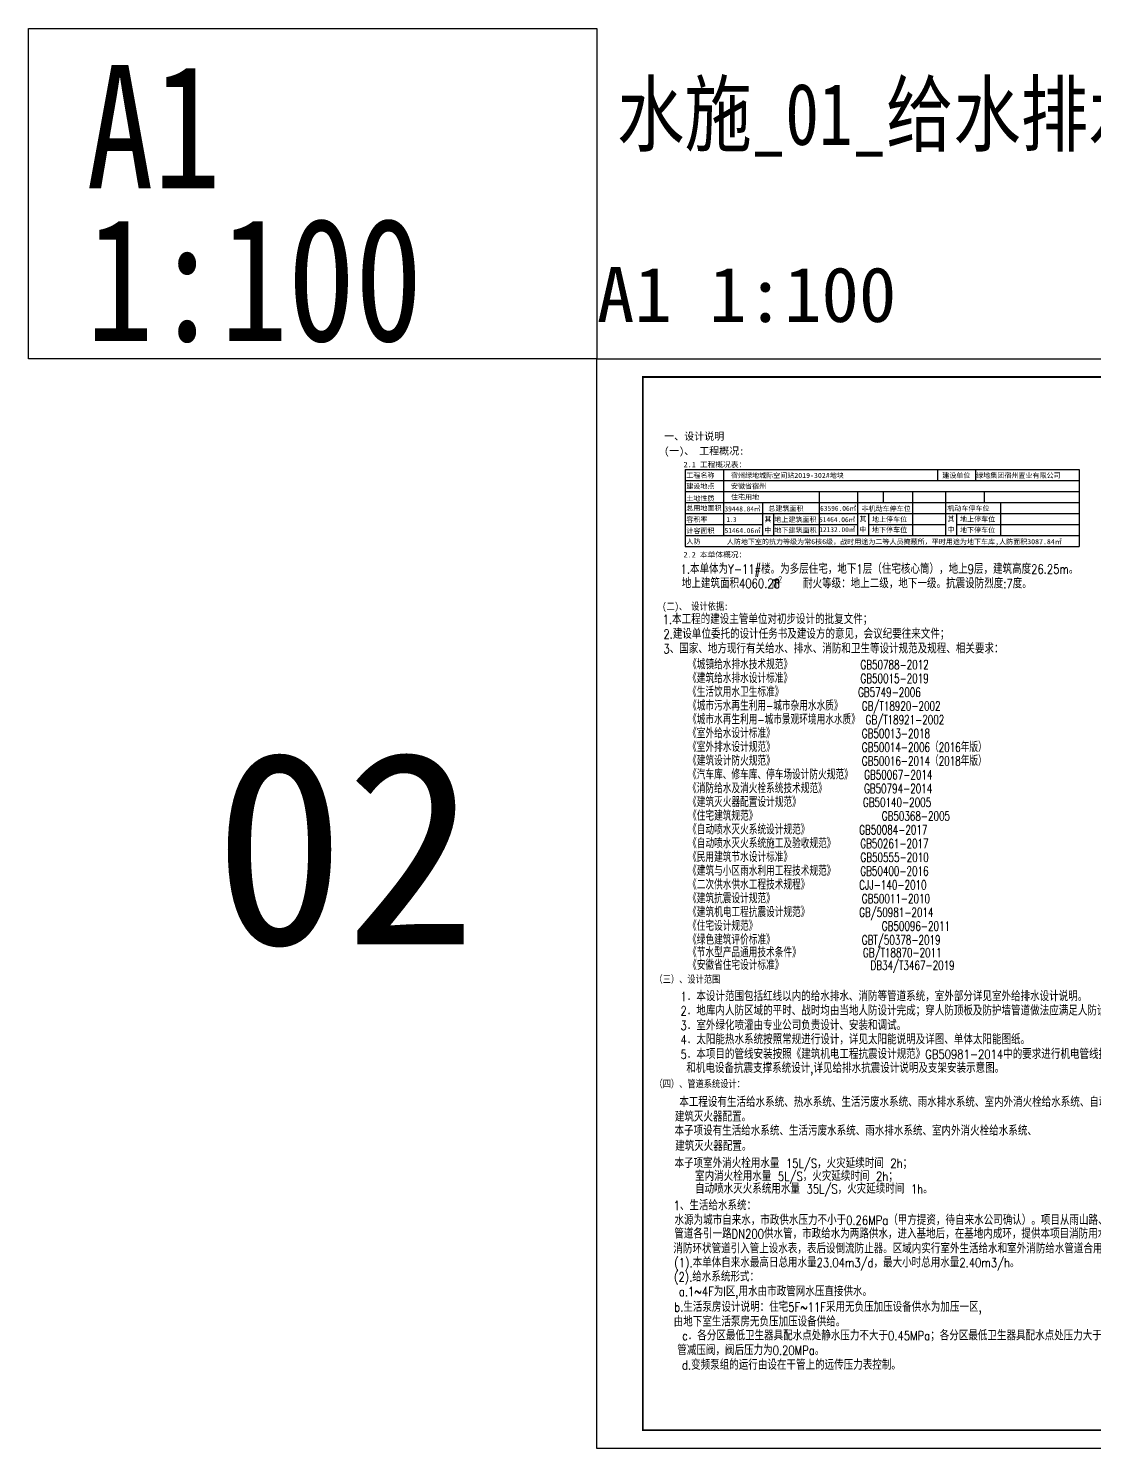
# Model space of a CAD drawing. Extents: x 27938 to 1507990, y 110129 to 923079.
# Drawn here: x 389997 to 448136, y 583057 to 660457 of the extents above; entities that cross this region are included whole.
import ezdxf
from ezdxf.enums import TextEntityAlignment as Align
from ezdxf.xclip import XClip

# ---------------------------------------------------------------- set-up
doc = ezdxf.new("R2010")
doc.units = 0
doc.header["$LTSCALE"] = 1000
doc.header["$MEASUREMENT"] = 0
doc.header["$XCLIPFRAME"] = 0
for name, color, linetype in [('0s_水标注', 7, 'Continuous'), ('7', 7, 'Continuous'), ('DIM_SYMB', 3, 'Continuous'), ('DOTE', 1, 'Continuous'), ('PUB_TEXT', 4, 'Continuous'), ('图框', 140, 'Continuous'), ('导图字', 7, 'Continuous')]:
    doc.layers.add(name, color=color, linetype=linetype)
doc.layers.add('yichutu', color=7, linetype='Continuous', true_color=0xffffff, plot=False)
doc.styles.add('-黑体', font='simhei.ttf', dxfattribs={"width": 0.8})
doc.styles.add('_TCH_LABEL', font='simhei.ttf')
doc.styles.add('C', font='simhei.ttf')
doc.styles.add('CC', font='', dxfattribs={"height": 400})
doc.styles.add('HZ', font='txt', dxfattribs={"bigfont": 'hztxt'})
doc.styles.add('文字说明', font='GBENOR', dxfattribs={"width": 0.8, "bigfont": 'HZTXT'})
doc.styles.add('黑体', font='simhei.ttf')
doc.styles.get('CC').set_extended_font_data('SimSun')

# ---------------------------------------------------------------- blocks, each defined once
blk = doc.blocks.new('A$C74D73064')
at = {"layer": 'DOTE', "color": 5}
for p, q in [((186069.2, 26519.3), (-82096.5, 26519.3)), ((186069.2, 21519.3), (-82096.5, 21519.3))]:
    blk.add_line(p, q, dxfattribs=at)
blk = doc.blocks.new('TK')
at = {"layer": '图框'}
blk.add_lwpolyline([(465375, 548714), (549475, 548714), (549475, 489314), (465375, 489314)], close=True, dxfattribs=at)
blk.add_lwpolyline([(465375, 548714), (549475, 548714), (549475, 489314), (465375, 489314)], close=True, dxfattribs=at)
at = {"layer": '图框', "const_width": 100}
blk.add_lwpolyline([(548475, 490314), (548475, 547714), (467875, 547714), (467875, 490314)], close=True, dxfattribs=at)
blk = doc.blocks.new('yct-841-594-84100-59399.9999999999-100-1000.0')
at = {"layer": 'yichutu', "color": 7, "true_color": 0xffffff}
blk.add_lwpolyline([(0, 0), (0, 59400), (84100, 59400), (84100, 0)], close=True, dxfattribs=at)
at = {"layer": 'yichutu', "color": 7, "true_color": 0xffffff, "style": '_TCH_LABEL'}
blk.add_text('A1 1:100', height=3000, dxfattribs=at).set_placement((0, 61400))

msp = doc.modelspace()

# ---------------------------------------------------------------- linework, layer by layer
at = {"layer": '7'}
for p, q in [((425805.3, 636423.5), (447289.4, 636423.5)), ((425805.3, 636423.5), (425805.3, 632223.5)), ((427905.3, 636423.5), (427905.3, 632823.5)), ((439562.9, 636423.5), (439562.9, 635823.5)), ((441644, 636423.5), (441644, 635823.5)), ((447289.4, 636423.5), (447289.4, 632223.5)), ((425805.3, 635823.5), (447289.4, 635823.5)), ((425805.3, 635223.5), (447289.4, 635223.5)), ((433113.4, 635223.5), (433113.4, 632823.5)), ((435213.1, 635223.5), (435213.1, 632823.5)), ((436613.1, 635223.5), (436613.1, 634623.5)), ((438213.1, 635223.5), (438213.1, 632823.5)), ((440013.1, 635223.5), (440013.1, 632823.5)), ((442115.9, 635223.5), (442115.9, 634623.5)), ((425805.3, 634623.5), (447289.4, 634623.5)), ((425805.3, 634023.5), (447289.4, 634023.5)), ((440613.1, 633423.5), (447289.4, 633423.5)), ((425805.3, 632823.5), (447289.4, 632823.5)), ((425805.3, 632223.5), (447289.4, 632223.5))]:
    msp.add_line(p, q, dxfattribs=at)
at = {"layer": '7', "color": 0}
for p, q in [((430033.1, 634623.5), (430033.1, 632823.5)), ((430633.1, 634023.5), (430633.1, 632823.5)), ((435813.1, 634023.5), (435813.1, 632823.5)), ((440613.1, 634023.5), (440613.1, 632823.5)), ((443013.1, 634623.5), (443013.1, 632823.5)), ((425805.3, 633423.5), (430033.1, 633423.5)), ((430633.1, 633423.5), (435213.1, 633423.5)), ((435813.1, 633423.5), (440013.1, 633423.5))]:
    msp.add_line(p, q, dxfattribs=at)
at = {"layer": '图框', "color": 2}
msp.add_lwpolyline([(420997.4, 642457), (389997.4, 642457), (389997.4, 660457), (420997.4, 660457)], close=True, dxfattribs=at)

# ---------------------------------------------------------------- block references
msp.add_blockref('TK', (-44377.6, 93743.3))
at = {"color": 8}
ref = msp.add_blockref('A$C74D73064', (496096.4, 574050.2), dxfattribs=at)
XClip(ref).set_block_clipping_path([(104713.0339338902, 10073.5896271096), (158713.0208014316, 29573.5896259328)])
at = {"layer": 'yichutu'}
msp.add_blockref('yct-841-594-84100-59399.9999999999-100-1000.0', (420997.4, 583057), dxfattribs=at)

# ---------------------------------------------------------------- texts
at = {"layer": '0s_水标注', "color": 0, "width": 0.8}
for s, height, style, p in [('1.本单体为Y-11#楼。为多层住宅，地下1层（住宅核心筒），地上9层，建筑高度26.25m。', 500, 'HZ', (425556.1, 630737)), ('地上建筑面积4060.28      。', 500, 'HZ', (425627.2, 629955.6)), ('耐火等级：地上二级，地下一级。抗震设防烈度:7度。', 500, 'HZ', (432235.2, 629947.1)), ('(二)、 设计依据:', 400, '-黑体', (424560.3, 628765.5)), ('1.本工程的建设主管单位对初步设计的批复文件；', 500, 'HZ', (424581.2, 627996)), ('2.建设单位委托的设计任务书及建设方的意见，会议纪要往来文件；', 500, 'HZ', (424624.1, 627196)), ('（三）、设计范围', 400, '-黑体', (424136.9, 608442.2)), ('本子项设有生活给水系统、生活污废水系统、雨水排水系统、室内外消火栓给水系统、', 499.995, 'HZ', (425228.7, 600121.4)), ('本子项室外消火栓用水量 15L/S，火灾延续时间 2h；', 499.995, 'HZ', (425228.7, 598351.5)), ('室内消火栓用水量 5L/S，火灾延续时间 2h；', 499.995, 'HZ', (426349, 597648)), ('自动喷水灭火系统用水量 35L/S，火灾延续时间 1h。', 499.995, 'HZ', (426349, 596957.6)), ('(1).本单体自来水最高日总用水量23.04m3/d，最大小时总用水量2.40m3/h。', 499.995, 'HZ', (425222.5, 592936.4)), ('   a.1~4F为I区,用水由市政管网水压直接供水。', 499.995, 'HZ', (424306.5, 591366.8)), ('b.生活泵房设计说明：住宅5F~11F采用无负压加压设备供水为加压一区,', 499.995, 'HZ', (425211.9, 590514.6)), ('由地下室生活泵房无负压加压设备供给。', 499.995, 'HZ', (425184.4, 589714.6))]:
    msp.add_text(s, height=height, dxfattribs=dict(at, style=style)).set_placement(p)
at = {"layer": '0s_水标注', "width": 0.8}
for s, height, style, p in [('3、国家、地方现行有关给水、排水、消防和卫生等设计规范及规程、相关要求：', 500, 'HZ', (424624.1, 626396)), ('    1．本设计范围包括红线以内的给水排水、消防等管道系统，室外部分详见室外给排水设计说明。', 500, 'HZ', (424005.8, 607447.6)), ('    2．地库内人防区域的平时、战时均由当地人防设计完成；穿人防顶板及防护墙管道做法应满足人防设计院相关图纸及设计要求。 ', 500, 'HZ', (424005.8, 606666)), ('    3．室外绿化喷灌由专业公司负责设计、安装和调试。', 500, 'HZ', (424005.8, 605866)), ('    4．太阳能热水系统按照常规进行设计，详见太阳能说明及详图、单体太阳能图纸。', 500, 'HZ', (424005.8, 605097.6)), ('    5．本项目的管线安装按照《建筑机电工程抗震设计规范》GB50981-2014中的要求进行机电管线抗震支撑系统', 500, 'HZ', (424005.8, 604297.6)), ('和机电设备抗震支撑系统设计,详见给排水抗震设计说明及支架安装示意图。', 500, 'HZ', (425873.5, 603536.7)), ('（四）、管道系统设计： ', 400, '-黑体', (424136.9, 602741.8)), ('水源为城市自来水，市政供水压力不小于0.26MPa（甲方提资，待自来水公司确认）。项目从雨山路、经八路市政供水', 499.995, 'HZ', (425227.2, 595251.3)), ('管道各引一路DN200供水管，市政给水为两路供水，进入基地后，在基地内成环，提供本项目消防用水和生活用水。', 499.995, 'HZ', (425221, 594510.1)), ('消防环状管道引入管上设水表，表后设倒流防止器。区域内实行室外生活给水和室外消防给水管道合用系统。', 499.995, 'HZ', (425167.7, 593698)), ('(2).给水系统形式：', 500, 'HZ', (425203.9, 592166.8)), ('   c．各分区最低卫生器具配水点处静水压力不大于0.45MPa；各分区最低卫生器具配水点处压力大于0.20MPa设支', 500, 'HZ', (424481.3, 588959.3)), ('管减压阀，阀后压力为0.20MPa。', 500, 'HZ', (425380.7, 588159.3)), ('   d.变频泵组的运行由设在干管上的远传压力表控制。', 500, 'HZ', (424472.8, 587359.3))]:
    msp.add_text(s, height=height, dxfattribs=dict(at, style=style)).set_placement(p)
at = {"layer": '0s_水标注', "color": 7, "style": 'HZ', "width": 0.8}
for s, height, p in [('   本工程设有生活给水系统、热水系统、生活污废水系统、雨水排水系统、室内外消火栓给水系统、自动喷水灭火系统、', 499.995, (424325.7, 601684)), ('建筑灭火器配置。', 499.99, (425246.8, 600884)), ('建筑灭火器配置。', 499.99, (425264.4, 599287)), ('1、生活给水系统：', 499.99, (425176.8, 596051.2))]:
    msp.add_text(s, height=height, dxfattribs=at).set_placement(p)
at = {"layer": '0s_水标注', "insert": (424666.9, 638430.1), "char_height": 399.913, "width": 21570.464, "attachment_point": 1, "line_spacing_factor": 1.200263, "style": 'HZ'}
msp.add_mtext('{\\fSimHei|b0|i0|c134|p2;一、设计说明\\P(一)、 工程概况:}', dxfattribs=at)
at = {"layer": '7', "style": 'CC'}
for s, height, p in [('2.1 工程概况表：', 300, (425719.1, 636536.1)), ('工程名称', 274.29, (425873.4, 635959.9)), ('宿州绿地城际空间站2019-302#地块', 274.286, (428305.1, 635959.9)), ('建设单位', 274.29, (439828.1, 635959.9)), ('建设地点', 274.29, (425873.4, 635374.8)), ('安徽省宿州', 274.29, (428305.1, 635374.8))]:
    msp.add_text(s, height=height, dxfattribs=at).set_placement(p)
at = {"layer": '7', "color": 0, "style": 'CC'}
for s, height, p in [('绿地集团宿州置业有限公司 ', 274.286, (441679.2, 635959.9)), ('土地性质', 274.29, (425873.4, 634709.9)), ('住宅用地', 274.29, (428305.1, 634774.8)), ('总用地面积', 274.29, (425873.4, 634179.9)), ('总建筑面积', 274.29, (430345.3, 634156.7)), ('非机动车停车位', 274.29, (435423.1, 634148.4)), ('机动车停车位', 274.29, (440104.5, 634164.7)), ('容积率', 274.29, (425873.4, 633555.7)), ('计容面积', 274.29, (425873.4, 632943.7)), ('其', 274.3, (430134.2, 633565.9)), ('中', 274.3, (430134.2, 632974.4)), ('地上建筑面积', 274.29, (430671.4, 633555.7)), ('地下建筑面积', 274.29, (430675.3, 632974.4)), ('其', 274.3, (435314.2, 633586.4)), ('中', 274.3, (435314.2, 633015.3)), ('地上停车位', 274.29, (435995.3, 633566)), ('地下停车位', 274.29, (435995.3, 632994.9)), ('其', 274.3, (440114.2, 633590.3)), ('中', 274.3, (440114.2, 633005.1)), ('地上停车位', 274.29, (440795.3, 633576.3)), ('地下停车位', 274.29, (440795.3, 632984.6)), ('人防', 274.29, (425873.4, 632361.4)), ('人防地下室的抗力等级为常6核6级，战时用途为二等人员掩蔽所，平时用途为地下车库,人防面积3087.84㎡', 274.286, (428073.3, 632347.3)), ('2.2 本单体概况：', 300, (425719.1, 631626.3))]:
    msp.add_text(s, height=height, dxfattribs=at).set_placement(p)
for s, width, p in [('39448.84㎡', 0.9, (427951.7, 634133.5)), ('63596.06㎡', 0.9, (433167.7, 634164.7)), ('51464.06㎡', 0.9, (427959.6, 632954)), ('1.3', 0.8, (428073.3, 633555.7)), ('51464.06㎡', 0.9, (433113.4, 633547.2)), ('12132.00㎡', 0.9, (433121.6, 633005.1))]:
    msp.add_text(s, height=274.29, dxfattribs=dict(at, width=width)).set_placement(p)
at = {"layer": 'DIM_SYMB', "color": 6, "style": 'C'}
msp.add_text('02', height=10514.77, dxfattribs=at).set_placement((400114.3, 610540.8))
at = {"layer": 'PUB_TEXT', "color": 0}
for s, height, style, width, p in [('m', 699.8, '文字说明', 0.8, (430532.2, 629938.8)), ('   《城镇给水排水技术规范》           GB50788-2012', 500, 'HZ', 0.7, (424952.7, 625530.2)), ('   《建筑给水排水设计标准》           GB50015-2019', 500, 'HZ', 0.7, (424952.7, 624780.2)), ('   《生活饮用水卫生标准》            GB5749-2006', 500, 'HZ', 0.7, (424952.7, 624030.2)), ('   《城市污水再生利用-城市杂用水水质》   GB/T18920-2002', 500, 'HZ', 0.7, (424952.7, 623280.2)), ('   《城市水再生利用-城市景观环境用水水质》 GB/T18921-2002', 500, 'HZ', 0.7, (424952.7, 622530.2)), ('   《室外给水设计标准》              GB50013-2018', 500, 'HZ', 0.7, (424952.7, 621780.2)), ('   《室外排水设计规范》              GB50014-2006（2016年版）', 500, 'HZ', 0.7, (424952.7, 621030.2)), ('   《建筑设计防火规范》              GB50016-2014（2018年版）', 500, 'HZ', 0.7, (424952.7, 620280.2)), ('   《汽车库、修车库、停车场设计防火规范》  GB50067-2014', 500, 'HZ', 0.7, (424952.7, 619530.2)), ('   《消防给水及消火栓系统技术规范》      GB50794-2014', 500, 'HZ', 0.7, (424952.7, 618780.2)), ('   《建筑灭火器配置设计规范》          GB50140-2005', 500, 'HZ', 0.7, (424952.7, 618030.2)), ('   《住宅建筑规范》                    GB50368-2005', 500, 'HZ', 0.7, (424952.7, 617280.2)), ('   《自动喷水灭火系统设计规范》        GB50084-2017', 500, 'HZ', 0.7, (424952.7, 616530.2)), ('   《自动喷水灭火系统施工及验收规范》    GB50261-2017', 500, 'HZ', 0.7, (424952.7, 615780.2)), ('   《民用建筑节水设计标准》           GB50555-2010', 500, 'HZ', 0.7, (424952.7, 615030.2)), ('   《建筑与小区雨水利用工程技术规范》    GB50400-2016', 500, 'HZ', 0.7, (424952.7, 614280.2)), ('   《二次供水供水工程技术规程》        CJJ-140-2010', 500, 'HZ', 0.7, (424952.7, 613530.2)), ('   《建筑抗震设计规范》              GB50011-2010', 500, 'HZ', 0.7, (424952.7, 612780.2)), ('   《建筑机电工程抗震设计规范》        GB/50981-2014', 500, 'HZ', 0.7, (424952.7, 612030.2)), ('   《住宅设计规范》                    GB50096-2011', 500, 'HZ', 0.7, (424952.7, 611280.2)), ('   《绿色建筑评价标准》              GBT/50378-2019', 500, 'HZ', 0.7, (424952.7, 610530.2)), ('   《节水型产品通用技术条件》          GB/T18870-2011', 500, 'HZ', 0.7, (424952.7, 609835.9)), ('   《安徽省住宅设计标准》              DB34/T3467-2019', 500, 'HZ', 0.7, (424952.7, 609145.9))]:
    msp.add_text(s, height=height, dxfattribs=dict(at, style=style, width=width)).set_placement(p)
at = {"layer": 'PUB_TEXT', "color": 0, "style": '文字说明', "width": 0.8}
msp.add_text('2', height=349.9, dxfattribs=at).set_placement((430992.3, 630434.8), align=Align.MIDDLE)
at = {"layer": '图框', "color": 2, "style": '黑体', "width": 0.8}
for s, p in [('A1', (393160.6, 651739.7)), ('1:100', (393160.6, 643413.6))]:
    msp.add_text(s, height=6729.45, dxfattribs=at).set_placement(p)
at = {"layer": '导图字', "color": 1, "style": '黑体', "width": 0.8}
msp.add_text('水施_01_给水排水图例_A1', height=3364.726, dxfattribs=at).set_placement((422098.4, 654108.6))

doc.saveas('drawing.dxf')
